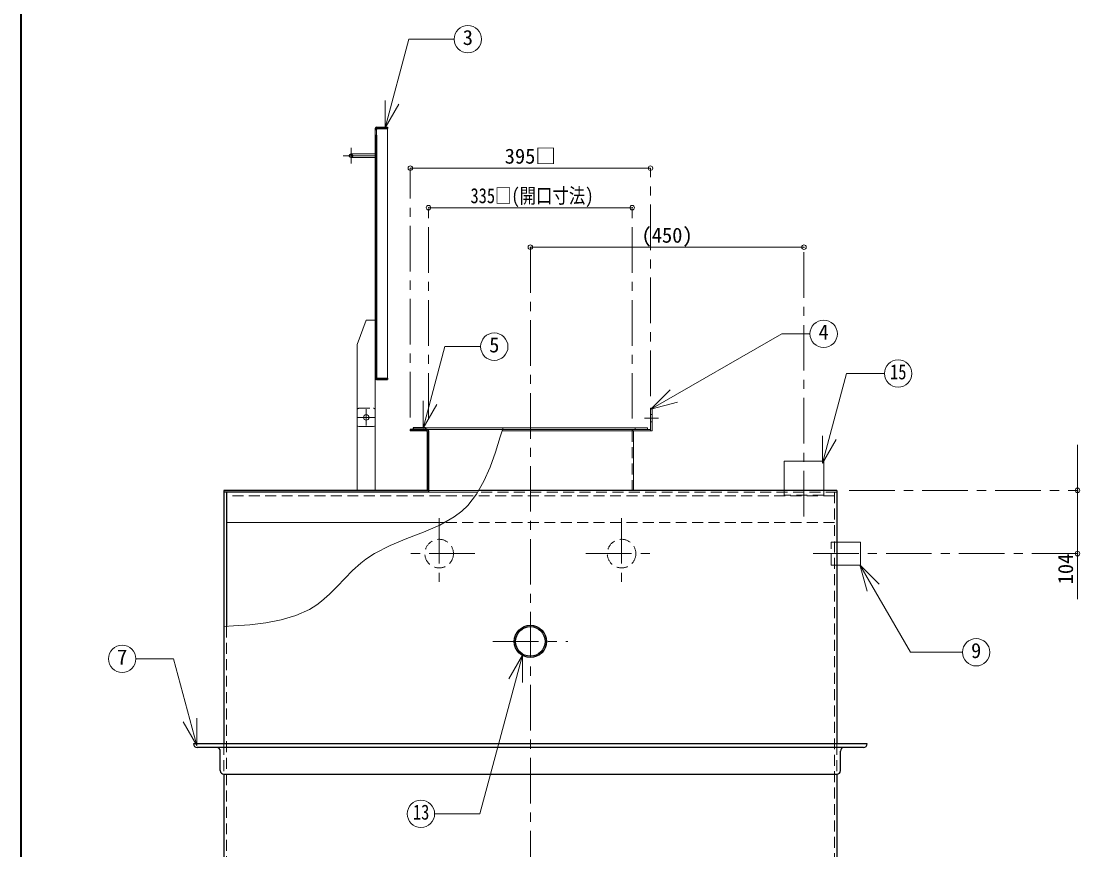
# Model space of a CAD drawing. Units: millimetres at full size, sheet at 1:15; details may follow other scales. Extents: x -3184 to 2891, y -2037 to 2178.
# Drawn here: x -3184 to -1443, y -674 to 689 of the extents above; entities that cross this region are included whole.
import ezdxf
from ezdxf.enums import TextEntityAlignment as Align

# ---------------------------------------------------------------- set-up
doc = ezdxf.new("R2010")
doc.units = ezdxf.units.MM
doc.header["$LTSCALE"] = 15
doc.header["$PDMODE"] = 32
doc.header["$PDSIZE"] = 7.5
doc.linetypes.add('CHAIN1', pattern=[8, 5, -1, 1, -1])
doc.linetypes.add('DASHED1', pattern=[1.8, 1.2, -0.6])
doc.layers.add('0-0', color=7, linetype='Continuous', lineweight=18)
doc.styles.add('ＭＳ ゴシック', font='')
doc.styles.get('ＭＳ ゴシック').set_extended_font_data('MS Gothic')

msp = doc.modelspace()

# ---------------------------------------------------------------- linework, layer by layer
at = {"layer": '0-0', "color": 1, "lineweight": 40}
msp.add_line((-3184.2, -2037.13), (-3184.2, 2177.87), dxfattribs=at)
at = {"layer": '0-0'}
for p, q in [((-2585.56, 513.51), (-2546.44, 659.48)), ((-2471.97, 659.48), (-2546.44, 659.48)), ((-2585.56, 513.51), (-2585.56, 558.51)), ((-2585.56, 513.51), (-2563.06, 552.48)), ((-2601.7, 511.12), (-2601.7, 501.62)), ((-2599.7, 511.12), (-2599.7, 501.62)), ((-2641.7, 470.87), (-2601.7, 470.87)), ((-2641.7, 464.87), (-2601.7, 464.87)), ((-2616.7, 197.37), (-2631.7, 157.37)), ((-2616.7, 197.37), (-2601.7, 197.37)), ((-2148.31, 50.79), (-1933.21, 174.98)), ((-1886.77, 174.98), (-1933.21, 174.98)), ((-2631.7, 25.37), (-2631.7, 157.37)), ((-2523.27, 19.8), (-2487.37, 153.77)), ((-2428.5, 153.77), (-2487.37, 153.77)), ((-1866.46, -37.9), (-1826.98, 109.46)), ((-1764.39, 109.46), (-1826.98, 109.46)), ((-2601.7, 25.37), (-2601.7, 101.87)), ((-2148.31, 50.79), (-2116.49, 82.61)), ((-2523.27, 19.8), (-2523.27, 64.8)), ((-2523.27, 19.8), (-2500.77, 58.77)), ((-2148.31, 50.79), (-2104.85, 62.43)), ((-2604.7, 22.37), (-2628.7, 22.37)), ((-2154.2, 20.37), (-2391.68, 20.37)), ((-2154.2, 20.37), (-2154.2, 17.37)), ((-2149.2, 15.37), (-2392.59, 15.37)), ((-2149.2, 17.37), (-2392.23, 17.37)), ((-2149.2, 15.37), (-2149.2, 17.37)), ((-1866.46, -37.9), (-1866.46, 7.1)), ((-1866.46, -37.9), (-1843.96, 1.07)), ((-1842.7, -167.63), (-1803.7, -167.63)), ((-1803.7, -205.63), (-1803.7, -167.63)), ((-1842.7, -205.63), (-1803.7, -205.63)), ((-1804.61, -204.92), (-1792.96, -248.39)), ((-1804.61, -204.92), (-1772.79, -236.74)), ((-1804.61, -204.92), (-1721.4, -349.04)), ((-2933.61, -359.67), (-2995.63, -359.67)), ((-2895.43, -502.17), (-2933.61, -359.67)), ((-2359.7, -353.65), (-2382.2, -392.62)), ((-2359.7, -353.65), (-2359.7, -398.65)), ((-1635.93, -349.04), (-1721.4, -349.04)), ((-2895.43, -502.17), (-2917.93, -463.19)), ((-2895.43, -502.17), (-2895.43, -457.17))]:
    msp.add_line(p, q, dxfattribs=at)
at = {"layer": '0-0', "color": 5, "lineweight": 25}
for p, q in [((-2601.7, 512.87), (-2601.7, 511.12)), ((-2601.7, 511.12), (-2599.7, 511.12)), ((-2599.7, 514.87), (-2581.7, 514.87)), ((-2599.7, 511.87), (-2599.7, 511.12)), ((-2598.7, 512.87), (-2581.7, 512.87)), ((-2581.7, 514.87), (-2581.7, 512.87)), ((-2601.7, 501.62), (-2599.7, 501.62)), ((-2601.7, 501.62), (-2601.7, 101.87)), ((-2599.7, 501.62), (-2599.7, 102.87)), ((-2599.7, 99.87), (-2581.7, 99.87)), ((-2598.7, 101.87), (-2581.7, 101.87)), ((-2581.7, 101.87), (-2581.7, 99.87)), ((-2519.2, 20.37), (-2539.2, 20.37)), ((-2539.2, 20.37), (-2539.2, 17.37)), ((-2519.2, 20.37), (-2519.2, 17.37)), ((-2516.2, 17.37), (-2544.2, 17.37)), ((-2544.2, 17.37), (-2544.2, 15.37)), ((-2517.2, 15.37), (-2544.2, 15.37)), ((-2516.2, 14.37), (-2516.2, -82.63)), ((-2850.7, -82.63), (-2850.7, -499.63)), ((-2514.2, -82.63), (-2850.7, -82.63)), ((-2846.7, -85.63), (-2846.7, -306.45)), ((-1842.7, -82.63), (-2431.79, -82.63)), ((-1842.7, -82.63), (-1842.7, -499.63)), ((-1792.7, -499.63), (-2900.7, -499.63)), ((-1798.7, -505.63), (-2894.7, -505.63)), ((-2856.7, -543.63), (-2856.7, -511.63)), ((-1836.7, -543.63), (-1836.7, -511.63)), ((-2850.7, -549.63), (-2850.7, -969.63)), ((-2850.7, -549.63), (-1842.7, -549.63)), ((-1842.7, -549.63), (-1842.7, -969.63))]:
    msp.add_line(p, q, dxfattribs=at)
at = {"layer": '0-0', "color": 4, "lineweight": 9}
for p, q in [((-2581.7, 512.87), (-2581.7, 101.87)), ((-2544.2, 447.37), (-2149.2, 447.37)), ((-2514.2, 382.37), (-2179.2, 382.37)), ((-1896.7, 317.37), (-2346.7, 317.37)), ((-2146.2, 52.37), (-2149.2, 52.37)), ((-2149.2, 52.37), (-2149.2, 17.37)), ((-2146.2, 52.37), (-2146.2, 15.37)), ((-2631.7, 25.37), (-2631.7, -82.63)), ((-2601.7, 25.37), (-2601.7, -82.63)), ((-2519.2, 20.37), (-2391.68, 20.37)), ((-2516.2, 17.37), (-2392.23, 17.37)), ((-2177.2, 14.37), (-2177.2, -82.63)), ((-2149.2, 15.37), (-2146.2, 15.37)), ((-1446.7, -261.63), (-1446.7, -7.63)), ((-1929.2, -34.63), (-1864.2, -34.63)), ((-1929.2, -82.63), (-1929.2, -34.63)), ((-1864.2, -82.63), (-1864.2, -34.63)), ((-2514.2, -82.63), (-2431.79, -82.63)), ((-2514.2, -85.63), (-2433.5, -85.63)), ((-2488.34, -135.63), (-2846.7, -135.63))]:
    msp.add_line(p, q, dxfattribs=at)
at = {"layer": '0-0', "color": 4, "linetype": 'CHAIN1', "lineweight": 9}
for p, q in [((-2641.7, 480.87), (-2641.7, 454.87)), ((-2654.7, 467.87), (-2601.7, 467.87)), ((-2544.2, 37.37), (-2544.2, 447.37)), ((-2149.2, 72.37), (-2149.2, 447.37)), ((-2514.2, 35.37), (-2514.2, 382.37)), ((-2179.2, 35.37), (-2179.2, 382.37)), ((-2346.7, 317.37), (-2346.7, -1528.63)), ((-1896.7, -125.63), (-1896.7, 317.37)), ((-2603.2, 37.37), (-2630.2, 37.37)), ((-2616.7, 23.87), (-2616.7, 50.87)), ((-2159.2, 36.37), (-2136.2, 36.37)), ((-1822.2, -82.63), (-1446.7, -82.63)), ((-2496.7, -128.13), (-2496.7, -245.13)), ((-2196.7, -128.13), (-2196.7, -245.13)), ((-2438.2, -186.63), (-2555.2, -186.63)), ((-2255.2, -186.63), (-2138.2, -186.63)), ((-1446.7, -186.63), (-1886.7, -186.63)), ((-2408.2, -331.13), (-2285.2, -331.13))]:
    msp.add_line(p, q, dxfattribs=at)
at = {"layer": '0-0', "color": 4, "linetype": 'DASHED1', "lineweight": 9}
for p, q in [((-2628.7, 52.37), (-2604.7, 52.37)), ((-2149.2, 42.37), (-2146.2, 42.37)), ((-2174.2, 20.37), (-2174.2, 17.37)), ((-2149.2, 30.37), (-2146.2, 30.37)), ((-2179.2, 15.37), (-2179.2, -85.63)), ((-1929.2, -90.63), (-1929.2, -82.63)), ((-1864.2, -90.63), (-1864.2, -82.63)), ((-1846.7, -91.63), (-2846.7, -91.63)), ((-1864.2, -90.63), (-1929.2, -90.63)), ((-1846.7, -135.63), (-2488.34, -135.63)), ((-1851.7, -205.63), (-1851.7, -167.63)), ((-1851.7, -167.63), (-1842.7, -167.63)), ((-1842.7, -205.63), (-1851.7, -205.63))]:
    msp.add_line(p, q, dxfattribs=at)
at = {"layer": '0-0', "linetype": 'DASHED1'}
for p, q in [((-1842.7, -85.63), (-2433.5, -85.63)), ((-1846.7, -85.63), (-1846.7, -1435.63)), ((-2846.7, -306.45), (-2846.7, -1435.63)), ((-2850.7, -499.63), (-2850.7, -549.63)), ((-1842.7, -499.63), (-1842.7, -549.63))]:
    msp.add_line(p, q, dxfattribs=at)
at = {"layer": '0-0'}
for points in [[(-2391.68, 20.37), (-2396.17, 5.45), (-2404.2, -19.97), (-2413.05, -44.5), (-2423.24, -67.62), (-2435.28, -88.75), (-2449.7, -107.35), (-2459.35, -116.76), (-2471.78, -126.26), (-2495.87, -139.89), (-2522.29, -151.27), (-2549.82, -161.86), (-2577.22, -173.1), (-2603.28, -186.45), (-2617.29, -195.73), (-2625.54, -202.24), (-2638.97, -214.48), (-2651.73, -227.49), (-2664.24, -240.67), (-2676.86, -253.4), (-2690.01, -265.09), (-2698.03, -271.15), (-2710.04, -278.64), (-2732.35, -288.74), (-2756.37, -295.85), (-2781.73, -300.61), (-2808.06, -303.68), (-2834.97, -305.73), (-2850.7, -306.69)], [(-2359.7, -353.65), (-2429.68, -614.81), (-2504.16, -614.81)]]:
    msp.add_lwpolyline(points, dxfattribs=at)
at = {"layer": '0-0', "color": 5, "lineweight": 25}
msp.add_lwpolyline([(-2514.2, 15.37), (-2514.2, -85.63), (-2850.7, -85.63)], dxfattribs=at)
at = {"layer": '0-0'}
for centre, radius in [((-2449.47, 659.48), 22.5), ((-1864.27, 174.98), 22.5), ((-2406, 153.77), 22.5), ((-1741.89, 109.46), 22.5), ((-2616.7, 37.37), 4.5), ((-1613.43, -349.04), 22.5), ((-3018.13, -359.67), 22.5), ((-2526.66, -614.81), 22.5)]:
    msp.add_circle(centre, radius, dxfattribs=at)
at = {"layer": '0-0', "color": 5, "lineweight": 25}
for centre, radius in [((-2641.7, 467.87), 3), ((-2346.7, -331.13), 26.5), ((-2346.7, -331.13), 24.3)]:
    msp.add_circle(centre, radius, dxfattribs=at)
at = {"layer": '0-0', "color": 4, "linetype": 'DASHED1', "lineweight": 9}
for centre in [(-2496.7, -186.63), (-2196.7, -186.63)]:
    msp.add_circle(centre, 23.5, dxfattribs=at)
at = {"layer": '0-0', "color": 5, "lineweight": 25}
for centre, radius, start, end in [((-2599.7, 512.87), 2, 90, 180), ((-2598.7, 511.87), 1, 90, 180), ((-2599.7, 101.87), 2, 180, 270), ((-2598.7, 102.87), 1, 180, 270), ((-2517.2, 14.37), 1, 0, 90), ((-2516.2, 15.37), 2, 0, 90), ((-2894.7, -499.63), 6, 180, 270), ((-1798.7, -499.63), 6, 270, 0), ((-2862.7, -511.63), 6, 0, 90), ((-1830.7, -511.63), 6, 90, 180), ((-2850.7, -543.63), 6, 180, 270), ((-1842.7, -543.63), 6, 270, 0)]:
    msp.add_arc(centre, radius, start, end, dxfattribs=at)
at = {"layer": '0-0', "color": 4, "linetype": 'DASHED1', "lineweight": 9}
for centre, radius, start, end in [((-2628.7, 49.37), 3, 90, 180), ((-2604.7, 49.37), 3, 0, 90), ((-2177.2, 15.37), 2, 90, 180)]:
    msp.add_arc(centre, radius, start, end, dxfattribs=at)
at = {"layer": '0-0'}
for centre, start, end in [((-2628.7, 25.37), 180, 270), ((-2604.7, 25.37), 270, 0)]:
    msp.add_arc(centre, 3, start, end, dxfattribs=at)
at = {"layer": '0-0', "color": 4, "lineweight": 9}
msp.add_arc((-2176.2, 14.37), 1, 90, 180, dxfattribs=at)
at = {"layer": '0-0', "color": 1}
for p in [(-2544.2, 447.37), (-2149.2, 447.37), (-2514.2, 382.37), (-2179.2, 382.37), (-2346.7, 317.37), (-1896.7, 317.37), (-1446.7, -82.63), (-1446.7, -186.63)]:
    msp.add_point(p, dxfattribs=at)

# ---------------------------------------------------------------- texts
at = {"layer": '0-0', "style": 'ＭＳ ゴシック'}
for s, p in [('3', (-2457.91, 642.6)), ('395□', (-2388.89, 447.37)), ('(450)', (-2163.89, 317.37)), ('4', (-1872.71, 158.1)), ('5', (-2414.44, 136.89)), ('7', (-3026.57, -376.55)), ('9', (-1621.86, -365.91))]:
    msp.add_text(s, height=24.74, dxfattribs=at).set_placement(p, align=Align.BOTTOM_LEFT)
at = {"layer": '0-0', "style": 'ＭＳ ゴシック', "width": 0.8}
for s, p in [('335□(開口寸法)', (-2445.14, 382.37)), ('15', (-1755.01, 92.58)), ('13', (-2539.79, -631.69))]:
    msp.add_text(s, height=24.74, dxfattribs=at).set_placement(p, align=Align.BOTTOM_LEFT)
at = {"layer": '0-0', "style": 'ＭＳ ゴシック'}
msp.add_text('104', height=24.74, rotation=90, dxfattribs=at).set_placement((-1446.7, -237.26), align=Align.BOTTOM_LEFT)

doc.saveas('drawing.dxf')
